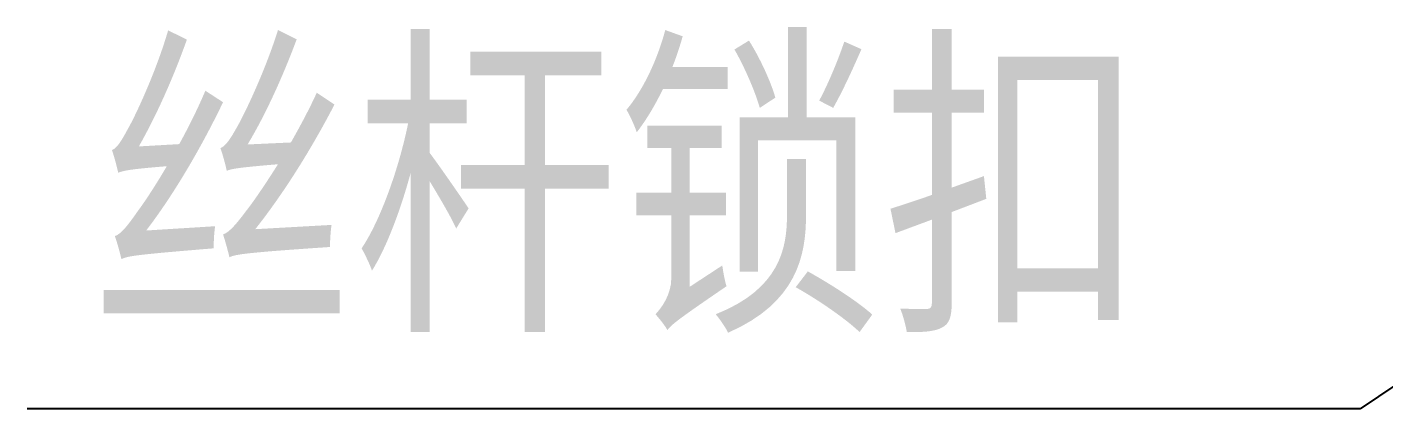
# Model space of a CAD drawing. Extents: x -976302 to -776254, y 5665 to 231437.
# Drawn here: x -801417 to -799735, y 89606 to 90080 of the extents above; entities that cross this region are included whole.
import ezdxf

# ---------------------------------------------------------------- set-up
doc = ezdxf.new("R2010")
doc.units = 0
doc.header["$LTSCALE"] = 1000
doc.header["$MEASUREMENT"] = 0
doc.layers.add('暖通', color=7, linetype='Continuous')
doc.styles.add('-黑体', font='simhei.ttf', dxfattribs={"width": 0.8})
doc.styles.get("Standard").update_dxf_attribs({"font": 'gbenor.shx', "bigfont": 'gbcbig.shx'})
doc.dimstyles.get("Standard").update_dxf_attribs({"dimscale": 100, "dimtxt": 3.5, "dimasz": 1, "dimexe": 2.5, "dimexo": 3, "dimgap": 1.5, "dimtad": 1, "dimdec": 0, "dimzin": 0, "dimdsep": 46, "dimtxsty": 'Standard', "dimblk": 'ARCHTICK', "dimcen": 0.09, "dimadec": 0, "dimazin": 0, "dimtfac": 1, "dimtdec": 0, "dimtix": 1, "dimtmove": 2, "dimatfit": 3, "dimfxl": 1, "dimtolj": 1, "dimtzin": 0, "dimarcsym": 0})

# ---------------------------------------------------------------- blocks, each defined once
blk = doc.blocks.new('_ArchTick')
at = {"color": 0, "linetype": 'ByBlock', "const_width": 0.4}
blk.add_lwpolyline([(-0.5, -0.5), (0.5, 0.5)], dxfattribs=at)

msp = doc.modelspace()

# ---------------------------------------------------------------- linework, layer by layer
at = {"layer": '暖通', "color": 7}
msp.add_line((-799764.7, 89605.8), (-801417.4, 89605.8), dxfattribs=at)
msp.add_line((-799764.7, 89605.8), (-801417.4, 89605.8), dxfattribs=at)

# ---------------------------------------------------------------- texts
at = {"layer": '暖通', "color": 7, "style": '-黑体', "width": 0.8}
msp.add_text('丝杆锁扣', height=300, rotation=0, dxfattribs=at).set_placement((-801339.5, 89733.5))
msp.add_text('丝杆锁扣', height=300, rotation=0, dxfattribs=at).set_placement((-801339.5, 89733.5))

# ---------------------------------------------------------------- leaders
at = {"layer": '暖通', "color": 7}
msp.add_leader([(-799130.7, 90032.5), (-799764.7, 89605.8)], dimstyle='Standard', override={"dimgap": 0.09}, dxfattribs=at)

doc.saveas('drawing.dxf')
